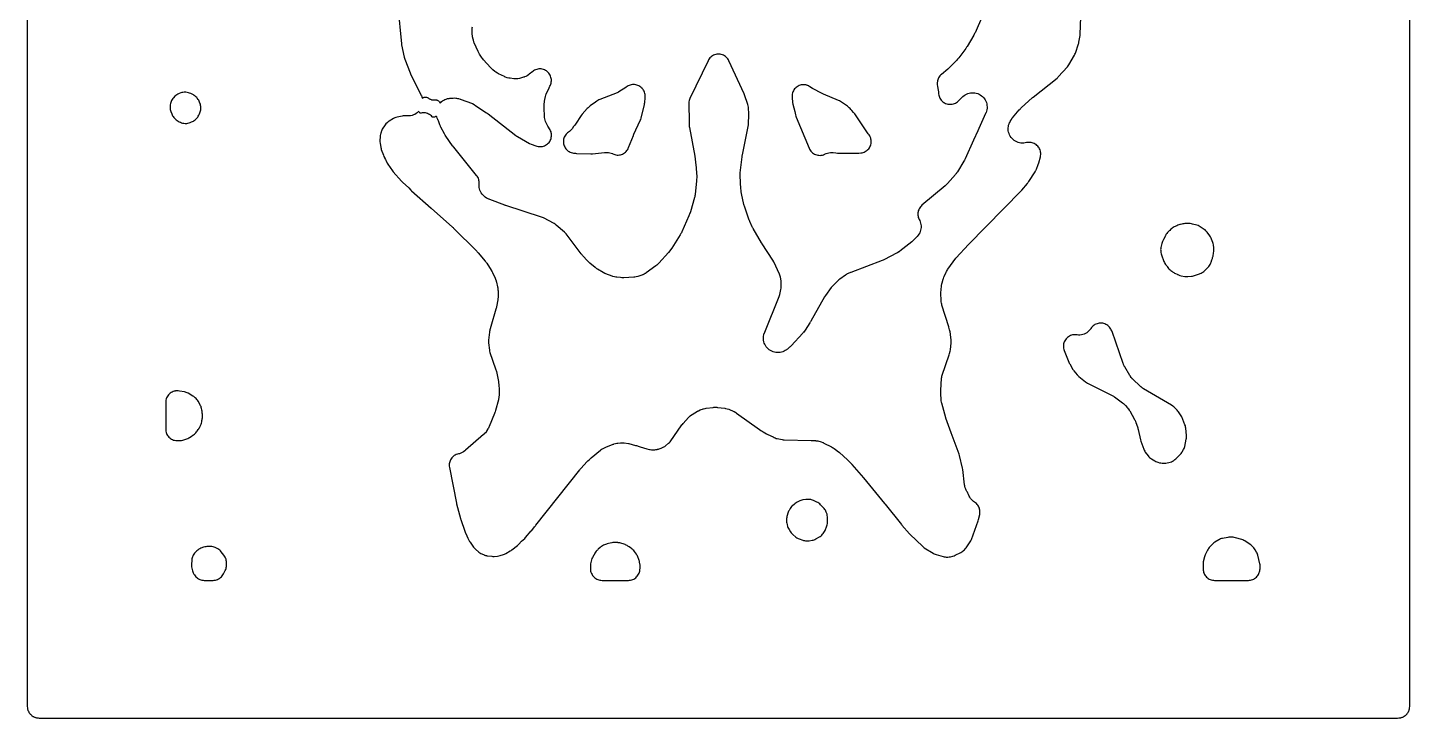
# Model space of a CAD drawing. Header units: millimetres. Extents: x 0 to 300, y 0 to 300.
# Drawn here: x -0.1 to 300.1, y -0.1 to 150 of the extents above; entities that cross this region are included whole.
import ezdxf

# ---------------------------------------------------------------- set-up
doc = ezdxf.new("R2010")
doc.units = ezdxf.units.MM
doc.layers.add('CUT', color=7, linetype='CONTINUOUS')

msp = doc.modelspace()

# ---------------------------------------------------------------- linework, layer by layer
at = {"layer": 'CUT'}
for points in [[(300.1485, 297.0125), (300.1485, 2.4114), (300.1339, 2.114), (300.1297, 2.0799), (300.102, 1.893), (300.1003, 1.8816), (300.099, 1.8729), (300.0988, 1.8714), (300.0921, 1.8413), (300.0901, 1.8332), (300.0401, 1.6336), (300.0327, 1.611), (300.0239, 1.5857), (299.9584, 1.4029), (299.9516, 1.3872), (299.9353, 1.3518), (299.8932, 1.2629), (299.8922, 1.2608), (299.8547, 1.1814), (299.8494, 1.172), (299.8251, 1.1303), (299.8173, 1.1173), (299.7299, 0.9714), (299.727, 0.9673), (299.6944, 0.9219), (299.6934, 0.9206), (299.6729, 0.8929), (299.5853, 0.7748), (299.5443, 0.728), (299.5181, 0.6991), (299.5162, 0.6969), (299.5148, 0.6954), (299.5145, 0.6951), (299.4969, 0.6757), (299.4228, 0.5939), (299.3763, 0.5501), (299.3171, 0.4964), (299.3158, 0.4953), (299.3012, 0.482), (299.2966, 0.4779), (299.2434, 0.4296), (299.1919, 0.3896), (299.1126, 0.3308), (299.0526, 0.2863), (299.0509, 0.2851), (299.0501, 0.2845), (299.049, 0.2836), (298.9929, 0.2481), (298.9887, 0.2456), (298.9813, 0.2412), (298.9747, 0.2372), (298.9376, 0.215), (298.8852, 0.1836), (298.8413, 0.1573), (298.7811, 0.1268), (298.6223, 0.0517), (298.5586, 0.0268), (298.5529, 0.0248), (298.5439, 0.0216), (298.5064, 0.0081), (298.3942, -0.032), (298.3274, -0.051), (298.3186, -0.0532), (298.2281, -0.0759), (298.2192, -0.0781), (298.2115, -0.08), (298.1591, -0.0931), (298.0897, -0.1058), (297.9198, -0.131), (297.8623, -0.136), (297.8479, -0.1372), (297.5872, -0.15), (2.9618, -0.15), (2.4114, -0.15), (2.2186, -0.1405), (2.1042, -0.1348), (2.0416, -0.1255), (2.04, -0.1253), (2.0246, -0.123), (1.9747, -0.1156), (1.8619, -0.0988), (1.7343, -0.0668), (1.6243, -0.0392), (1.4997, 0.0054), (1.3937, 0.0434), (1.2733, 0.1004), (1.1723, 0.1482), (1.0572, 0.2172), (0.9622, 0.2742), (0.9289, 0.2989), (0.9092, 0.3136), (0.8935, 0.3252), (0.8534, 0.3549), (0.7655, 0.4202), (0.664, 0.5122), (0.584, 0.5848), (0.5385, 0.635), (0.5334, 0.6406), (0.5141, 0.6619), (0.4907, 0.6877), (0.4195, 0.7663), (0.3353, 0.8799), (0.2736, 0.9631), (0.1992, 1.0873), (0.1477, 1.1732), (0.0837, 1.3086), (0.043, 1.3947), (-0.002, 1.5205), (-0.0057, 1.5309), (-0.009, 1.5399), (-0.0101, 1.543), (-0.0395, 1.6253), (-0.0812, 1.7918), (-0.099, 1.863), (-0.1021, 1.884), (-0.1064, 1.9128), (-0.11, 1.9369), (-0.129, 2.065), (-0.135, 2.1053), (-0.15, 2.4114), (-0.15, 297.5886)], [(80.3064, 154.5727), (81.0794, 146.5082), (81.1198, 146.2401), (81.6775, 143.5449), (81.731, 143.3336), (81.8026, 143.1278), (82.9897, 140.1423), (83.0735, 139.9546), (85.3225, 135.4236), (85.4018, 135.2532), (85.4152, 135.2224), (85.5477, 134.8708), (85.5484, 134.8687), (85.5495, 134.8691), (85.5973, 134.7195), (85.6254, 134.6543), (85.6302, 134.6582), (85.7308, 134.7232), (85.8373, 134.7778), (85.9488, 134.8216), (86.0641, 134.854), (86.182, 134.8748), (86.3014, 134.8838), (86.4211, 134.8807), (86.5399, 134.8658), (86.6567, 134.8391), (86.7702, 134.8009), (86.8793, 134.7516), (86.9829, 134.6916), (87.0801, 134.6216), (87.1787, 134.5429), (87.2853, 134.4736), (87.3982, 134.4151), (87.5162, 134.3679), (87.6383, 134.3325), (87.7632, 134.3092), (87.8898, 134.2982), (88.0169, 134.2996), (88.1572, 134.315), (88.2436, 134.3289), (88.3593, 134.3361), (88.4751, 134.3321), (88.59, 134.317), (88.7029, 134.2908), (88.8127, 134.2539), (88.9185, 134.2066), (89.0192, 134.1493), (89.114, 134.0825), (89.2018, 134.0069), (89.2819, 133.9232), (89.3536, 133.8321), (89.4162, 133.7346), (89.4691, 133.6315), (89.4723, 133.6233), (89.635, 133.7594), (89.7955, 133.9077), (90.03, 134.0867), (90.2802, 134.2429), (90.544, 134.375), (90.8189, 134.4818), (91.1027, 134.5624), (91.4207, 134.6212), (91.4518, 134.6254), (91.6266, 134.6452), (92.134, 134.6904), (92.2928, 134.7012), (92.3213, 134.7025), (92.6139, 134.7038), (92.9055, 134.6801), (92.9338, 134.6766), (93.0913, 134.6537), (93.303, 134.6183), (93.4861, 134.583), (93.5187, 134.5759), (93.8785, 134.4782), (93.9102, 134.4678), (94.0861, 134.4057), (96.2869, 133.5656), (96.4722, 133.4891), (96.5049, 133.4745), (96.8619, 133.2925), (96.8929, 133.2745), (97.0636, 133.1694), (99.607, 131.5083), (99.7411, 131.4165), (99.8309, 131.3522), (99.9609, 131.2546), (105.9887, 126.5253), (106.1497, 126.409), (106.3194, 126.3059), (108.959, 124.842), (109.2658, 124.6981), (110.3044, 124.2945), (110.5357, 124.2174), (110.7733, 124.1631), (111.0151, 124.1323), (111.2588, 124.1251), (111.502, 124.1418), (111.7424, 124.182), (111.9778, 124.2455), (112.2058, 124.3316), (112.4244, 124.4394), (112.6315, 124.5681), (112.825, 124.7163), (113.0032, 124.8827), (113.1643, 125.0656), (113.3069, 125.2633), (113.4295, 125.474), (113.531, 125.6956), (113.6105, 125.9261), (113.6671, 126.1632), (113.7004, 126.4047), (113.7099, 126.6483), (113.6958, 126.8916), (113.6579, 127.1324), (113.5969, 127.3684), (113.5131, 127.5974), (113.4074, 127.817), (113.2808, 128.0254), (113.0477, 128.3701), (113.0307, 128.3981), (112.9393, 128.5571), (112.6101, 129.1642), (112.5341, 129.3121), (112.5211, 129.3389), (112.3997, 129.6195), (112.3121, 129.8843), (112.2483, 130.1559), (112.205, 130.4585), (112.2021, 130.4881), (112.1896, 130.654), (112.0874, 132.5678), (112.0822, 132.738), (112.0819, 132.7685), (112.0947, 133.1088), (112.0972, 133.1392), (112.1152, 133.3086), (112.2679, 134.4916), (112.2949, 134.6675), (112.3004, 134.6988), (112.3728, 135.0176), (112.4751, 135.3282), (112.4865, 135.3579), (112.554, 135.5224), (113.1701, 136.9282), (113.2596, 137.1179), (113.2765, 137.1512), (113.3464, 137.272), (113.4598, 137.4922), (113.5508, 137.7225), (113.6185, 137.9607), (113.6624, 138.2044), (113.682, 138.4513), (113.677, 138.6988), (113.6475, 138.9447), (113.5939, 139.1865), (113.5166, 139.4217), (113.4164, 139.6482), (113.2943, 139.8637), (113.1515, 140.066), (112.9894, 140.2532), (112.8096, 140.4234), (112.6138, 140.575), (112.4039, 140.7065), (112.1821, 140.8166), (111.9505, 140.9042), (111.7113, 140.9684), (111.467, 141.0087), (111.2199, 141.0246), (110.9724, 141.016), (110.7269, 140.9829), (110.486, 140.9257), (110.2519, 140.845), (110.0269, 140.7415), (109.8133, 140.6162), (109.6131, 140.4705), (108.8573, 139.8606), (108.7105, 139.748), (108.6838, 139.7285), (108.3994, 139.5421), (108.1245, 139.3985), (107.8091, 139.2714), (107.7779, 139.2606), (107.6017, 139.2044), (106.9492, 139.0138), (106.7697, 138.9661), (106.7375, 138.9584), (106.4021, 138.8956), (106.0919, 138.8688), (105.7507, 138.8732), (105.7175, 138.8752), (105.5326, 138.8914), (104.6925, 138.9859), (104.4807, 139.0158), (104.4431, 139.0222), (104.0601, 139.1103), (103.6897, 139.2414), (103.6545, 139.2561), (103.4597, 139.3445), (102.179, 139.9699), (101.9913, 140.0682), (101.9583, 140.0867), (101.6012, 140.3142), (101.5705, 140.3363), (101.4021, 140.4648), (100.9256, 140.8504), (100.8084, 140.9493), (100.7878, 140.9674), (100.566, 141.1791), (100.5469, 141.1988), (100.4427, 141.3113), (98.9409, 142.9997), (98.7663, 143.2111), (98.6532, 143.3587), (98.4946, 143.5823), (98.0676, 144.233), (97.9856, 144.3637), (97.9714, 144.3874), (97.824, 144.6583), (97.8118, 144.6831), (97.7465, 144.8229), (96.925, 146.6818), (96.8536, 146.855), (96.8416, 146.8863), (96.7251, 147.2422), (96.7163, 147.2745), (96.6716, 147.4564), (96.5573, 147.9767), (96.5224, 148.1564), (96.5169, 148.1887), (96.4736, 148.5523), (96.4713, 148.5849), (96.463, 148.7679), (96.4502, 149.3842), (96.4508, 149.5655), (96.4517, 149.5979), (96.4791, 149.9593), (96.4832, 149.9915), (96.51, 150.1708)], [(207.373, 152.5705), (205.7457, 148.9044), (205.6526, 148.7099), (205.5856, 148.5797), (205.4815, 148.3909), (204.0253, 145.9214), (203.9154, 145.7462), (203.8376, 145.6294), (203.7182, 145.4606), (202.2206, 143.4619), (202.0629, 143.2657), (201.9516, 143.1361), (201.7811, 142.9509), (200.1705, 141.3141), (200.0409, 141.1886), (199.9508, 141.1055), (199.8153, 140.9863), (198.4412, 139.8355), (198.266, 139.674), (198.107, 139.4965), (197.9656, 139.3047), (197.8432, 139.1003), (197.7407, 138.8852), (197.6592, 138.6613), (197.5993, 138.4306), (197.5617, 138.1953), (197.5467, 138.0599), (197.5314, 137.8059), (197.5421, 137.5516), (197.5786, 137.2998), (197.7645, 136.3569), (197.7957, 136.1757), (197.8004, 136.1432), (197.8353, 135.7832), (197.8447, 135.586), (197.8803, 135.3437), (197.9393, 135.1061), (198.0213, 134.8754), (198.1255, 134.6538), (198.2509, 134.4434), (198.3963, 134.2463), (198.5602, 134.0644), (198.7412, 133.8994), (198.9374, 133.7529), (199.147, 133.6264), (199.368, 133.5209), (199.5983, 133.4375), (199.8356, 133.3771), (200.0777, 133.3402), (200.3222, 133.3271), (200.5668, 133.3381), (200.8092, 133.3729), (201.0471, 133.4312), (201.278, 133.5126), (201.4999, 133.6161), (201.7107, 133.7409), (201.9082, 133.8857), (202.0905, 134.0491), (202.9434, 134.8921), (203.0786, 135.0192), (203.1033, 135.0414), (203.3686, 135.2562), (203.6289, 135.4272), (203.9048, 135.5717), (204.1937, 135.6882), (204.4926, 135.7755), (204.7988, 135.8329), (205.1091, 135.8596), (205.4205, 135.8556), (205.73, 135.8207), (206.0345, 135.7554), (206.3311, 135.6603), (206.6168, 135.5364), (206.8889, 135.3847), (207.1446, 135.207), (207.3815, 135.0047), (207.5972, 134.7801), (207.7896, 134.5352), (207.9569, 134.2725), (208.0974, 133.9945), (208.2096, 133.704), (208.2926, 133.4038), (208.3455, 133.0968), (208.3677, 132.7862), (208.3592, 132.4748), (208.3198, 132.1659), (208.2501, 131.8623), (208.1412, 131.5388), (208.129, 131.5079), (208.0568, 131.3367), (206.5693, 128.0404), (206.4036, 127.7164), (206.391, 127.6915), (206.3887, 127.6869), (206.3387, 127.5802), (205.4354, 125.5275), (203.6216, 121.5081), (203.5213, 121.3029), (203.4491, 121.1657), (203.3365, 120.9669), (201.939, 118.6656), (201.8472, 118.5219), (201.8302, 118.4966), (201.6276, 118.2225), (201.6084, 118.1989), (201.4979, 118.069), (199.7577, 116.1151), (199.5698, 115.919), (199.4377, 115.7907), (199.2361, 115.6087), (194.2112, 111.3908), (194.033, 111.2258), (193.8717, 111.0443), (193.7287, 110.8481), (193.6054, 110.6388), (193.5031, 110.4186), (193.4225, 110.1895), (193.3646, 109.9537), (193.3298, 109.7133), (193.3185, 109.4707), (193.3308, 109.2282), (193.3666, 108.988), (193.4255, 108.7524), (193.507, 108.5236), (193.6103, 108.3039), (193.7301, 108.0783), (193.8475, 107.7923), (193.9363, 107.4962), (193.9956, 107.1928), (194.0248, 106.8851), (194.0236, 106.5759), (193.9921, 106.2684), (193.9306, 105.9655), (193.8396, 105.67), (193.7201, 105.385), (193.5731, 105.113), (193.4002, 104.8568), (193.184, 104.5959), (193.1617, 104.5716), (193.0339, 104.4387), (193.021, 104.4259), (191.9912, 103.4689), (189.3884, 101.3947), (189.2401, 101.2824), (189.2131, 101.263), (188.9009, 101.0613), (188.8721, 101.0446), (188.7088, 100.9556), (186.0973, 99.6144), (185.9063, 99.523), (185.7749, 99.4646), (185.579, 99.3842), (178.7435, 96.7996), (178.7081, 96.7859), (178.7011, 96.7831), (178.5553, 96.72), (177.9881, 96.4528), (177.7837, 96.3447), (177.5901, 96.2181), (176.3414, 95.3165), (176.183, 95.1922), (176.0351, 95.0554), (174.7381, 93.7555), (174.5009, 93.4804), (173.2306, 91.7702), (173.0561, 91.5007), (170.0721, 86.1702), (169.9983, 86.0442), (169.9465, 85.9596), (169.8678, 85.8365), (168.8015, 84.2379), (168.4495, 83.7545), (168.4359, 83.7373), (168.419, 83.7174), (168.3227, 83.6085), (165.7683, 80.8298), (165.5741, 80.6336), (165.4376, 80.5054), (165.2296, 80.3241), (164.9706, 80.1146), (164.8255, 80.0029), (164.799, 79.9836), (164.5179, 79.7984), (164.2461, 79.6553), (163.9617, 79.5393), (163.6673, 79.4517), (163.3658, 79.3932), (163.06, 79.3644), (162.7529, 79.3656), (162.4473, 79.3967), (162.1463, 79.4574), (161.8526, 79.5473), (161.569, 79.6654), (161.2984, 79.8105), (161.0431, 79.9814), (160.8058, 80.1764), (160.5886, 80.3936), (160.3937, 80.6309), (160.2228, 80.8861), (160.0776, 81.1568), (159.9596, 81.4403), (159.8697, 81.734), (159.809, 82.0351), (159.7778, 82.3407), (159.7767, 82.6478), (159.8055, 82.9536), (159.864, 83.2551), (159.9601, 83.5778), (159.9709, 83.6086), (160.0359, 83.7799), (163.2118, 91.5709), (163.2861, 91.779), (163.3417, 91.9928), (163.5787, 93.1036), (163.6175, 93.3408), (163.6334, 93.5806), (163.65, 94.5082), (163.6425, 94.7513), (163.6114, 94.9926), (163.4715, 95.7762), (163.4238, 95.9891), (163.3577, 96.197), (163.2738, 96.3984), (162.0031, 99.1071), (161.8302, 99.4164), (159.4835, 102.9941), (159.4264, 103.0839), (159.3885, 103.1455), (159.334, 103.2368), (157.5458, 106.3327), (157.4705, 106.4695), (157.4213, 106.5635), (157.3518, 106.7033), (156.7978, 107.8787), (156.7184, 108.0593), (156.6677, 108.1833), (156.5979, 108.3679), (155.6987, 110.9488), (155.6252, 111.1842), (155.5807, 111.3456), (155.5229, 111.5853), (155.0296, 113.9729), (154.9594, 114.3389), (154.9376, 114.4682), (154.9133, 114.6525), (154.8876, 114.9254), (154.7229, 117.7866), (154.7172, 117.9434), (154.7168, 117.9715), (154.725, 118.285), (154.7269, 118.313), (154.7408, 118.4692), (155.12, 121.9066), (155.142, 122.0724), (155.1595, 122.1848), (155.1889, 122.3495), (156.5087, 128.89), (156.5394, 129.0794), (156.5555, 129.2706), (156.626, 130.8166), (156.6198, 131.1404), (156.4896, 132.6855), (156.4479, 132.9754), (156.3727, 133.2583), (155.6798, 135.3602), (155.5735, 135.6292), (152.2571, 142.7803), (152.143, 142.9977), (152.0081, 143.2029), (151.8538, 143.3938), (151.6814, 143.5687), (151.4928, 143.7258), (151.2896, 143.8636), (151.0739, 143.9809), (150.8478, 144.0765), (150.6133, 144.1494), (150.3729, 144.1989), (150.1287, 144.2246), (149.8832, 144.2263), (149.6387, 144.2039), (149.3976, 144.1575), (149.1622, 144.0878), (148.9348, 143.9953), (148.7175, 143.881), (148.5125, 143.7459), (148.3218, 143.5913), (148.1471, 143.4188), (147.9902, 143.2299), (147.8525, 143.0266), (147.7355, 142.8108), (143.7789, 134.5717), (143.6877, 134.3565), (143.6169, 134.1337), (143.5673, 133.9054), (143.5393, 133.6733), (143.533, 133.4397), (143.5338, 133.3974), (143.5332, 133.3754), (143.6074, 129.6965), (143.6268, 128.7243), (143.6404, 128.5083), (143.6727, 128.2943), (144.8871, 122.0837), (145.0917, 120.0941), (145.1072, 119.9435), (145.1176, 119.8428), (145.1753, 119.2813), (145.2765, 117.6157), (145.2394, 116.7587), (145.2377, 116.7202), (145.2376, 116.7184), (145.2376, 116.7182), (144.9144, 113.7618), (144.8939, 113.6053), (144.8897, 113.5773), (144.8291, 113.2676), (144.8225, 113.2401), (144.7825, 113.0874), (143.8837, 109.9298), (143.8296, 109.7621), (143.825, 109.7503), (143.806, 109.7019), (143.7857, 109.6502), (143.5693, 109.0985), (142.045, 105.6411), (141.9252, 105.3942), (141.8378, 105.2297), (141.7002, 104.9922), (139.8674, 102.0798), (139.1207, 101.0899), (137.059, 98.8053), (136.9204, 98.6597), (136.8949, 98.6344), (136.5953, 98.3666), (136.5673, 98.3442), (136.4071, 98.2226), (134.2596, 96.6826), (134.1162, 96.5848), (134.0902, 96.5679), (133.8148, 96.4067), (133.5257, 96.2717), (133.497, 96.2598), (133.335, 96.1975), (132.6711, 95.9594), (132.4954, 95.9012), (132.4637, 95.8916), (132.1337, 95.8089), (131.7971, 95.7591), (131.7642, 95.7559), (131.5796, 95.7424), (129.4083, 95.6379), (129.149, 95.6344), (128.9731, 95.6381), (128.7142, 95.6525), (127.8989, 95.7263), (127.7219, 95.7466), (127.6903, 95.751), (127.3684, 95.8113), (127.0537, 95.9019), (127.0236, 95.9121), (126.8563, 95.9735), (125.4872, 96.513), (125.3518, 96.5694), (125.3278, 96.58), (125.0642, 96.7085), (125.041, 96.7209), (124.9132, 96.7928), (123.7113, 97.5), (123.5891, 97.575), (123.5675, 97.5889), (123.3324, 97.7526), (123.3119, 97.7681), (123.1991, 97.8566), (122.0613, 98.7856), (121.9556, 98.8752), (121.937, 98.8916), (121.7359, 99.0822), (121.7185, 99.0999), (121.6234, 99.2007), (120.4602, 100.479), (120.3504, 100.6052), (120.2778, 100.6926), (120.1737, 100.8235), (116.8978, 105.141), (116.7343, 105.3351), (116.552, 105.5117), (114.7419, 107.0949), (114.5156, 107.2709), (114.2706, 107.4199), (111.9432, 108.6586), (111.742, 108.7544), (111.533, 108.832), (103.8116, 111.3115), (103.7185, 111.3428), (103.6554, 111.3648), (103.5631, 111.3985), (100.3376, 112.6242), (100.1798, 112.6883), (100.0736, 112.7343), (99.9189, 112.8054), (99.807, 112.86), (99.6375, 112.9482), (99.6077, 112.9647), (99.3095, 113.1499), (99.056, 113.3457), (98.8238, 113.5663), (98.6152, 113.8094), (98.4324, 114.0724), (98.2774, 114.3526), (98.1516, 114.6472), (98.0565, 114.953), (97.9929, 115.2669), (97.9617, 115.5856), (97.963, 115.9059), (97.9776, 116.0431), (97.9915, 116.2893), (97.9812, 116.5357), (97.9466, 116.7798), (97.8881, 117.0194), (97.8064, 117.252), (97.7021, 117.4755), (97.5763, 117.6875), (97.4302, 117.8862), (92.4419, 124.0119), (92.3561, 124.1215), (92.2991, 124.197), (92.2174, 124.3096), (90.7316, 126.4391), (90.6119, 126.6218), (90.5342, 126.7482), (90.4254, 126.9376), (89.6432, 128.3947), (89.5676, 128.5433), (89.5547, 128.5702), (89.4238, 128.8768), (89.4133, 128.9047), (89.3581, 129.0621), (89.2001, 129.5476), (89.1354, 129.7235), (89.0578, 129.894), (89.046, 129.9174), (89.0163, 129.9749), (89.0129, 129.9811), (88.9984, 130.01), (88.8634, 130.3137), (88.7658, 130.6065), (88.7064, 130.7589), (88.6274, 130.7051), (88.5259, 130.6493), (88.4194, 130.6036), (88.309, 130.5684), (88.1958, 130.544), (88.0807, 130.5306), (87.9649, 130.5284), (87.8494, 130.5374), (87.8142, 130.5436), (87.7556, 130.6188), (87.589, 130.7945), (87.4062, 130.9532), (87.209, 131.0935), (86.9991, 131.2141), (86.7785, 131.3138), (86.5493, 131.3917), (86.3137, 131.447), (86.0738, 131.4794), (85.8319, 131.4883), (85.5902, 131.4739), (85.3511, 131.4361), (85.1509, 131.3842), (85.0827, 131.4496), (85.0049, 131.5406), (84.9366, 131.6388), (84.8784, 131.7435), (84.8599, 131.7862), (84.7306, 131.6819), (84.5149, 131.4897), (84.2599, 131.3046), (83.9876, 131.1459), (83.7007, 131.0153), (83.4023, 130.9141), (83.0952, 130.8433), (82.7826, 130.8035), (82.4372, 130.7944), (82.4036, 130.7953), (82.2159, 130.8045), (81.9596, 130.8235), (81.7263, 130.8299), (81.4934, 130.8145), (81.263, 130.7774), (80.1783, 130.5506), (79.9054, 130.4772), (79.6425, 130.3735), (79.3931, 130.2408), (78.4499, 129.6686), (78.2223, 129.5127), (78.0133, 129.3326), (77.7299, 129.0599), (77.5456, 128.8622), (77.3836, 128.6458), (77.0487, 128.1436), (76.9196, 127.9271), (76.8129, 127.6987), (76.7298, 127.4607), (76.7014, 127.3641), (76.6601, 127.2418), (76.5971, 127.0232), (76.589, 126.9811), (76.5541, 126.8621), (76.4892, 126.5825), (76.4567, 126.2974), (76.4103, 125.4674), (76.4102, 125.19), (76.4408, 124.9143), (76.6035, 123.9444), (76.6499, 123.7272), (76.7155, 123.5149), (77.1627, 122.2663), (77.2898, 121.9725), (77.4572, 121.6445), (77.5092, 121.5268), (77.6066, 121.3303), (77.6745, 121.2189), (78.0042, 120.5733), (78.1666, 120.2997), (79.1439, 118.8695), (79.322, 118.6391), (81.087, 116.6103), (81.3085, 116.386), (82.6694, 115.1714), (83.1569, 114.6718), (83.1834, 114.6451), (83.1882, 114.6403), (83.3042, 114.5321), (87.5871, 110.7825), (92.2236, 106.6446), (92.3057, 106.5691), (92.3608, 106.517), (92.4406, 106.4391), (97.4641, 101.3881), (97.5752, 101.2715), (97.649, 101.1906), (97.7551, 101.0693), (99.2871, 99.2382), (99.4218, 99.0674), (99.5098, 98.9489), (99.6344, 98.7706), (100.6063, 97.2894), (100.6811, 97.1706), (100.6941, 97.1491), (100.8301, 96.9036), (100.8415, 96.8811), (100.9025, 96.7547), (101.4677, 95.5254), (101.546, 95.3425), (101.5591, 95.3095), (101.686, 94.9327), (101.6956, 94.8985), (101.7439, 94.7055), (101.9851, 93.6204), (102.0217, 93.4334), (102.0274, 93.3999), (102.0719, 93.0215), (102.0742, 92.9876), (102.0819, 92.7972), (102.0999, 91.6385), (102.0982, 91.4563), (102.0972, 91.4237), (102.0674, 91.0607), (102.0632, 91.0284), (102.0351, 90.8484), (101.7588, 89.3203), (101.7187, 89.1279), (101.6881, 88.9979), (101.6381, 88.8079), (100.5312, 85.0125), (100.386, 84.5443), (100.3293, 84.3275), (100.3264, 84.3103), (100.2894, 84.1833), (100.2393, 83.9803), (100.2063, 83.7738), (100.0079, 82.0775), (99.991, 81.7813), (100.0093, 81.4852), (100.1994, 79.9232), (100.2457, 79.6603), (100.3198, 79.404), (101.5617, 75.8325), (101.6264, 75.6275), (101.6664, 75.4871), (101.7193, 75.2788), (102.2141, 73.0662), (102.2873, 72.114), (102.3228, 71.567), (102.2948, 70.1953), (102.1737, 69.1834), (102.1596, 69.1221), (101.534, 66.7372), (101.4621, 66.4964), (101.4079, 66.3347), (101.32, 66.0992), (100.1741, 63.3162), (100.1172, 63.1852), (100.1066, 63.162), (99.9781, 62.9071), (99.9657, 62.8847), (99.8943, 62.7611), (99.6855, 62.415), (99.5812, 62.2519), (99.5619, 62.2232), (99.3476, 61.9392), (99.1052, 61.6787), (99.0804, 61.6546), (98.9379, 61.5235), (95.0442, 58.1219), (94.8948, 57.9981), (94.8675, 57.9767), (94.5762, 57.7711), (94.2924, 57.612), (93.9938, 57.4831), (93.6834, 57.3857), (93.4813, 57.3446), (93.2447, 57.2844), (93.0151, 57.2013), (92.7947, 57.0963), (92.5856, 56.9702), (92.3897, 56.8244), (92.2091, 56.6601), (92.0453, 56.479), (91.9, 56.2828), (91.7745, 56.0734), (91.67, 55.8527), (91.5876, 55.6229), (91.528, 55.3861), (91.4917, 55.1447), (91.4792, 54.9008), (91.4905, 54.6569), (91.5256, 54.4153), (93.0411, 46.6589), (93.0472, 46.6288), (93.0483, 46.6234), (93.0778, 46.4978), (93.9256, 43.2696), (93.9353, 43.2337), (93.9371, 43.2274), (93.9833, 43.0793), (94.8635, 40.5407), (94.9591, 40.3046), (95.3242, 39.5203), (95.5431, 38.9878), (95.6525, 38.7562), (95.7717, 38.559), (95.793, 38.5132), (95.8954, 38.3166), (96.0148, 38.1297), (96.7599, 37.0707), (96.8897, 36.9019), (97.0334, 36.7449), (97.1899, 36.6006), (97.8908, 36.0076), (98.0975, 35.8504), (98.3194, 35.7155), (98.5541, 35.6043), (99.0842, 35.3861), (99.1049, 35.3759), (99.1454, 35.361), (99.1516, 35.3584), (99.182, 35.3474), (99.3503, 35.2853), (99.4164, 35.2684), (99.5714, 35.2275), (99.5895, 35.2244), (99.6038, 35.2207), (99.6487, 35.2142), (99.7883, 35.1902), (100.7017, 35.0743), (100.965, 35.055), (101.2288, 35.0635), (101.9836, 35.1279), (102.2582, 35.1667), (102.5269, 35.2358), (103.2826, 35.4755), (103.5206, 35.5645), (103.7484, 35.6773), (104.7564, 36.2419), (104.9306, 36.349), (105.0954, 36.4699), (106.3085, 37.4392), (106.458, 37.5687), (106.5968, 37.7095), (107.1654, 38.3342), (107.8786, 38.9853), (108.0613, 39.1703), (109.3209, 40.5868), (109.3406, 40.6092), (109.3441, 40.6132), (109.424, 40.7101), (110.0188, 41.4691), (110.2067, 41.6755), (110.2296, 41.701), (110.2335, 41.7054), (110.3256, 41.8157), (119.8349, 53.8871), (119.9186, 53.9895), (119.9767, 54.0582), (120.0639, 54.1576), (121.4586, 55.6919), (121.5896, 55.8261), (121.9485, 56.1418), (122.1715, 56.3381), (122.2141, 56.3755), (122.3333, 56.4804), (124.3402, 58.1376), (124.4929, 58.2572), (124.5207, 58.2778), (124.6037, 58.333), (124.6331, 58.3488), (125.5257, 58.8049), (127.0805, 59.4255), (127.2519, 59.4892), (127.2828, 59.4998), (127.6056, 59.5934), (127.9359, 59.6551), (127.9683, 59.6596), (128.15, 59.6799), (128.718, 59.7296), (128.8961, 59.7409), (128.928, 59.7422), (129.2848, 59.7393), (129.3166, 59.7375), (129.4945, 59.7234), (130.4482, 59.6246), (130.5092, 59.6167), (131.9848, 59.1853), (132.1517, 59.1365), (132.7425, 58.9638), (132.9821, 58.8937), (134.4385, 58.4181), (134.719, 58.3442), (135.0062, 58.3033), (135.0704, 58.2979), (135.1346, 58.2832), (135.4333, 58.252), (135.8568, 58.2333), (136.1271, 58.236), (136.3954, 58.2679), (136.6587, 58.3285), (136.6717, 58.3323), (136.9376, 58.3826), (137.1386, 58.4292), (137.335, 58.4923), (137.5256, 58.5714), (137.9516, 58.7692), (138.1394, 58.8662), (138.3183, 58.9787), (138.487, 59.1059), (139.1565, 59.6566), (139.3263, 59.8097), (139.4813, 59.9777), (139.6203, 60.1591), (141.898, 63.4312), (142.0444, 63.6276), (142.1481, 63.7575), (142.3071, 63.9439), (143.4939, 65.2469), (143.6136, 65.3723), (143.6355, 65.3943), (143.8709, 65.609), (144.1251, 65.8011), (144.1506, 65.8186), (144.2958, 65.9133), (145.4173, 66.608), (145.6016, 66.7151), (145.635, 66.7332), (146.0202, 66.915), (146.0554, 66.9293), (146.2552, 67.0035), (146.4952, 67.085), (146.6784, 67.142), (146.7113, 67.1513), (147.0852, 67.2368), (147.1189, 67.2428), (147.3086, 67.2711), (148.8474, 67.4607), (149.0019, 67.4765), (149.0296, 67.4787), (149.3149, 67.4901), (149.6001, 67.4778), (149.6278, 67.4755), (149.7823, 67.4592), (151.3782, 67.2572), (151.5568, 67.2302), (151.5886, 67.2247), (151.9124, 67.1515), (152.2276, 67.0475), (152.2578, 67.036), (152.4247, 66.9672), (153.1899, 66.6301), (153.3669, 66.5466), (153.3981, 66.5309), (153.7378, 66.3367), (153.7672, 66.3178), (153.929, 66.2077), (158.918, 62.6181), (159.2016, 62.4415), (159.3799, 62.3464), (159.4905, 62.2555), (159.6881, 62.1225), (160.4283, 61.6737), (160.7224, 61.5211), (161.8612, 61.023), (162.0764, 60.9082), (162.2991, 60.8032), (162.531, 60.7205), (162.77, 60.6611), (163.8604, 60.4464), (164.0697, 60.4144), (164.281, 60.4001), (170.155, 60.2537), (171.0604, 60.2199), (171.1632, 60.2137), (171.571, 60.1534), (171.6108, 60.145), (171.833, 60.091), (172.097, 60.0182), (172.2853, 59.961), (172.3186, 59.9499), (172.6847, 59.8063), (172.7166, 59.7918), (172.8936, 59.7058), (174.5317, 58.8556), (174.7581, 58.7279), (174.9086, 58.636), (175.1256, 58.493), (175.7015, 58.0841), (175.704, 58.0821), (175.7211, 58.0684), (175.7954, 58.0089), (176.2822, 57.6193), (178.0386, 56.0245), (178.9661, 55.0769), (178.9991, 55.0432), (179.0049, 55.0373), (179.0061, 55.0361), (181.5377, 52.1079), (186.0452, 46.5921), (186.2099, 46.4097), (186.2446, 46.378), (189.7386, 41.9832), (189.7543, 41.9636), (189.7572, 41.9601), (189.8256, 41.8794), (191.4897, 39.9975), (191.6316, 39.8496), (194.337, 37.2539), (194.5222, 37.0929), (194.7222, 36.9508), (196.6216, 35.7378), (196.8372, 35.6147), (197.0639, 35.5137), (197.2996, 35.4356), (198.8288, 35.0118), (199.0467, 34.9618), (199.2682, 34.9315), (199.4915, 34.921), (199.8758, 34.9203), (200.1667, 34.9367), (200.4537, 34.9868), (200.9051, 35.0931), (201.1869, 35.1772), (201.4568, 35.2939), (202.6951, 35.9176), (202.8999, 36.0332), (203.0929, 36.1674), (203.2724, 36.3192), (203.4367, 36.4719), (203.6382, 36.6823), (203.8138, 36.9148), (204.6822, 38.2153), (204.8317, 38.4706), (204.95, 38.7418), (206.4262, 42.7621), (206.5147, 43.0585), (206.7676, 44.1482), (206.8102, 44.3814), (206.8306, 44.6176), (206.8284, 44.8546), (206.8038, 45.0904), (206.757, 45.3228), (206.6884, 45.5497), (206.5986, 45.7691), (206.4884, 45.979), (206.3589, 46.1776), (206.2111, 46.3629), (206.0464, 46.5334), (205.8663, 46.6876), (205.6725, 46.824), (205.6704, 46.8253), (205.4055, 47.0129), (205.1788, 47.2082), (204.9717, 47.4242), (204.786, 47.6589), (204.6235, 47.9102), (204.4857, 48.1758), (204.3406, 48.5352), (204.3394, 48.5347), (204.2957, 48.6442), (204.1994, 48.8363), (204.0869, 49.0194), (203.9676, 49.1959), (203.8319, 49.4362), (203.7254, 49.6691), (203.6221, 49.9646), (203.5291, 50.3602), (203.5229, 50.3955), (203.4923, 50.6038), (203.0938, 53.962), (203.0392, 54.2632), (202.3652, 57.0099), (202.2814, 57.2828), (200.5739, 61.8899), (199.3951, 65.1146), (199.3706, 65.1981), (198.5244, 68.3461), (198.4816, 68.5219), (198.4747, 68.5536), (198.4149, 68.9104), (198.4111, 68.9425), (198.3942, 69.1227), (198.2985, 70.4973), (198.2895, 70.7649), (198.2898, 70.9465), (198.2999, 71.214), (198.4849, 73.734), (198.5, 73.8933), (198.5034, 73.9217), (198.5539, 74.2375), (198.5596, 74.2655), (198.5949, 74.4215), (198.6058, 74.4653), (200.1457, 78.9068), (200.2155, 79.1463), (200.2612, 79.3916), (200.2725, 79.4758), (200.3379, 79.6916), (200.389, 79.9737), (200.5722, 81.4678), (200.5892, 81.6817), (200.5877, 81.8963), (200.5679, 82.11), (200.4154, 83.2271), (200.4085, 83.2924), (200.3943, 83.3822), (200.3255, 83.8862), (200.2888, 84.0908), (200.2353, 84.2917), (200.0585, 84.8595), (200.0489, 84.8932), (200.0368, 84.9292), (198.5688, 89.6419), (198.505, 89.9206), (198.4728, 90.0764), (198.4677, 90.1044), (198.4233, 90.4192), (198.4205, 90.4475), (198.4083, 90.6061), (198.3117, 92.3525), (198.4492, 93.7771), (198.4695, 93.9465), (198.4738, 93.9768), (198.5373, 94.3119), (198.5443, 94.3416), (198.5874, 94.5067), (198.8235, 95.333), (198.866, 95.4718), (198.8741, 95.4965), (198.9752, 95.7686), (198.9852, 95.7926), (199.0436, 95.9255), (199.456, 96.8175), (199.5362, 96.9805), (199.5512, 97.0092), (199.7347, 97.3224), (199.7525, 97.3496), (199.8554, 97.4992), (201.6, 99.908), (201.6005, 99.9086), (201.6512, 99.9635), (204.3228, 102.8576), (215.7782, 114.5096), (215.9249, 114.6725), (217.1305, 116.1356), (217.3099, 116.3827), (217.3122, 116.3864), (217.4127, 116.5216), (218.7923, 118.674), (218.9142, 118.8864), (218.9521, 118.9706), (219.0076, 119.0668), (219.0998, 119.2647), (219.5035, 120.2405), (219.6161, 120.579), (219.9519, 121.8974), (220.0017, 122.1442), (220.0265, 122.3948), (220.0259, 122.6466), (220.0231, 122.6978), (219.9986, 122.9388), (219.9509, 123.1763), (219.8805, 123.4081), (219.7879, 123.6319), (219.6741, 123.8458), (219.5402, 124.0476), (219.3873, 124.2355), (219.217, 124.4077), (219.0308, 124.5627), (218.8305, 124.6989), (218.6179, 124.8151), (218.3951, 124.9101), (218.1642, 124.9832), (217.9272, 125.0335), (217.6865, 125.0607), (217.4443, 125.0645), (217.2029, 125.0448), (216.9645, 125.0018), (216.6509, 124.9294), (216.3386, 124.8897), (216.0238, 124.8813), (215.7098, 124.9045), (215.3997, 124.959), (215.0965, 125.0442), (214.8035, 125.1594), (214.5234, 125.3032), (214.2591, 125.4743), (214.0132, 125.671), (213.7882, 125.8914), (213.5864, 126.1331), (213.4098, 126.3937), (213.2602, 126.6708), (213.1389, 126.9614), (213.0474, 127.2626), (212.9865, 127.5716), (212.9567, 127.885), (212.9585, 128.1999), (212.9917, 128.513), (213.0561, 128.8212), (213.1504, 129.1196), (213.2667, 129.3783), (213.2816, 129.4073), (213.3685, 129.568), (213.5783, 129.9343), (213.6491, 130.0519), (213.748, 130.1952), (213.768, 130.2213), (213.8835, 130.3646), (215.3708, 132.1204), (215.5395, 132.3065), (215.6582, 132.429), (215.8389, 132.6034), (218.1877, 134.7223), (218.2705, 134.7948), (218.3275, 134.8433), (218.4124, 134.9133), (223.5711, 139.0448), (223.7154, 139.1698), (223.8497, 139.3053), (225.8471, 141.4807), (226.0234, 141.6955), (226.1748, 141.9286), (227.3527, 143.9844), (227.4631, 144.2006), (227.5519, 144.4266), (228.2367, 146.4522), (228.2942, 146.6482), (228.3354, 146.8483), (228.5681, 148.2672), (228.5982, 148.5515), (228.7794, 152.3105)]]:
    msp.add_lwpolyline(points, dxfattribs=at)
for points in [[(30.9749, 131.7513), (31.1574, 131.2733), (31.253, 131.0547), (31.3691, 130.8461), (31.5045, 130.6496), (31.658, 130.4669), (31.9854, 130.1131), (32.1583, 129.9434), (32.3469, 129.7913), (32.5494, 129.6582), (32.7637, 129.5452), (33.0409, 129.416), (33.285, 129.3174), (33.5381, 129.2451), (33.7974, 129.1998), (34.06, 129.182), (34.1881, 129.1801), (34.44, 129.189), (34.6898, 129.2232), (34.9348, 129.2825), (35.1726, 129.3661), (35.4677, 129.4869), (35.6733, 129.5821), (35.8695, 129.6956), (36.0546, 129.8264), (36.227, 129.9735), (36.5145, 130.2419), (36.6698, 130.4004), (36.8104, 130.572), (36.9352, 130.7554), (37.0433, 130.9491), (37.2062, 131.2744), (37.298, 131.4802), (37.3708, 131.6933), (37.4242, 131.9122), (37.4576, 132.1349), (37.4802, 132.3514), (37.4937, 132.5989), (37.4825, 132.8465), (37.447, 133.0917), (37.3873, 133.3323), (37.3027, 133.613), (37.2314, 133.8171), (37.1428, 134.0143), (37.0374, 134.203), (36.9162, 134.382), (36.731, 134.6313), (36.5878, 134.8069), (36.4293, 134.9688), (36.2568, 135.1157), (36.0717, 135.2464), (35.8755, 135.3598), (35.2886, 135.6644), (35.0406, 135.7764), (34.7818, 135.8608), (34.5154, 135.9166), (34.2445, 135.9431), (34.0989, 135.9494), (33.8487, 135.9476), (33.6, 135.9209), (33.3551, 135.8694), (33.1167, 135.7937), (32.7624, 135.6614), (32.5129, 135.5524), (32.2768, 135.4169), (32.0568, 135.2565), (31.8555, 135.0732), (31.5607, 134.7738), (31.396, 134.5889), (31.2503, 134.3887), (31.1252, 134.175), (31.0218, 133.95), (30.9411, 133.7159), (30.8841, 133.4749), (30.8511, 133.2295), (30.8194, 132.8523), (30.8106, 132.6283), (30.822, 132.4044), (30.8534, 132.1824), (30.9045, 131.9641)], [(116.5907, 126.4129), (116.4857, 126.1941), (116.4024, 125.9662), (116.3416, 125.7313), (116.3038, 125.4916), (116.2895, 125.2494), (116.2987, 125.007), (116.3314, 124.7665), (116.3872, 124.5304), (116.4657, 124.3008), (116.566, 124.0799), (116.6873, 123.8698), (116.8284, 123.6723), (116.9879, 123.4896), (117.1645, 123.3231), (117.3563, 123.1745), (117.5616, 123.0452), (117.7785, 122.9365), (118.0049, 122.8493), (118.2387, 122.7844), (118.4777, 122.7425), (118.9011, 122.6893), (119.1277, 122.6713), (122.2374, 122.5655), (122.5865, 122.578), (125.2363, 122.8595), (125.4139, 122.8741), (125.4457, 122.876), (125.7732, 122.8795), (126.071, 122.8544), (126.3651, 122.8011), (126.6527, 122.7201), (126.9314, 122.6122), (127.0188, 122.5684), (127.2433, 122.4694), (127.4764, 122.3929), (127.7158, 122.3395), (127.9594, 122.3099), (128.2046, 122.3044), (128.4492, 122.3229), (128.6909, 122.3652), (128.9272, 122.4311), (129.1559, 122.5198), (129.3749, 122.6305), (129.5819, 122.7621), (129.775, 122.9134), (129.9524, 123.0829), (130.1123, 123.2689), (130.2532, 123.4697), (130.3738, 123.6834), (130.4728, 123.9079), (131.4896, 126.5576), (131.5375, 126.6763), (131.5714, 126.7563), (131.6233, 126.8733), (133.002, 129.8431), (133.0925, 130.0653), (133.1612, 130.295), (133.9033, 133.2924), (133.947, 133.5097), (133.9713, 133.73), (134.037, 134.7343), (134.039, 134.7481), (134.0628, 134.9897), (134.063, 135.2326), (134.0397, 135.4743), (133.993, 135.7126), (133.9234, 135.9452), (133.8316, 136.17), (133.7184, 136.3849), (133.605, 136.557), (133.6009, 136.5635), (133.5999, 136.5648), (133.5848, 136.5877), (133.5043, 136.6875), (133.4519, 136.7547), (133.4393, 136.768), (133.4323, 136.7766), (133.3961, 136.8134), (133.285, 136.9306), (133.1019, 137.0894), (132.9042, 137.2298), (132.6939, 137.3504), (132.4729, 137.45), (132.2433, 137.5278), (132.0072, 137.5829), (131.7669, 137.6149), (131.5246, 137.6235), (131.2827, 137.6086), (131.0433, 137.5704), (130.8087, 137.5091), (130.5812, 137.4254), (130.3629, 137.32), (130.1557, 137.194), (129.9618, 137.0486), (129.9393, 137.0299), (129.8571, 136.9755), (128.3307, 136.0296), (128.235, 135.9729), (128.2134, 135.9612), (128.2021, 135.955), (128.1749, 135.9402), (128.109, 135.9043), (128.0972, 135.8983), (127.9863, 135.8518), (124.1828, 134.3677), (123.9743, 134.2752), (123.7752, 134.1641), (123.587, 134.0354), (123.2665, 133.7938), (123.2452, 133.7802), (122.1296, 132.9728), (121.9386, 132.8198), (121.8138, 132.6979), (121.6498, 132.5618), (121.4834, 132.3947), (120.3748, 131.1716), (120.1501, 130.8839), (118.922, 129.0503), (118.6808, 128.7041), (118.6315, 128.6332), (118.5198, 128.473), (118.18, 127.9852), (118.081, 127.8648), (117.8634, 127.6474), (117.6257, 127.4523), (117.3999, 127.3013), (117.205, 127.1569), (117.025, 126.9942), (116.8616, 126.8148), (116.7164, 126.6204)], [(169.6112, 137.3131), (169.5542, 137.3387), (169.4426, 137.3922), (169.401, 137.4073), (169.3899, 137.4123), (169.355, 137.424), (169.2105, 137.4766), (169.162, 137.4889), (169.16, 137.4896), (169.153, 137.4912), (168.9711, 137.5376), (168.7269, 137.5748), (168.4802, 137.5876), (168.2335, 137.5761), (167.9891, 137.5402), (167.7494, 137.4804), (167.5168, 137.3973), (167.2936, 137.2916), (167.0818, 137.1644), (166.8837, 137.0169), (166.701, 136.8506), (166.5357, 136.667), (166.3893, 136.4681), (166.2632, 136.2556), (166.1588, 136.0318), (166.0769, 135.7988), (166.0184, 135.5588), (165.9839, 135.3142), (165.9737, 135.0674), (165.9879, 134.8208), (166.1063, 133.7183), (166.1682, 133.3724), (166.5789, 131.7482), (166.7192, 131.024), (166.7804, 130.7763), (166.8666, 130.5362), (169.6896, 123.7752), (169.7986, 123.5473), (169.93, 123.3316), (170.0826, 123.1302), (170.2546, 122.9453), (170.4445, 122.7787), (170.6502, 122.632), (170.8696, 122.5069), (171.1005, 122.4046), (171.3406, 122.3261), (171.5874, 122.2722), (171.8384, 122.2435), (172.091, 122.2402), (172.3426, 122.2625), (172.5907, 122.3101), (172.8327, 122.3824), (173.0662, 122.4788), (173.3798, 122.6273), (173.6847, 122.7348), (173.999, 122.8106), (174.3195, 122.8536), (174.6738, 122.8644), (174.7082, 122.8637), (174.9009, 122.8547), (175.4886, 122.8121), (175.8817, 122.7434), (176.0959, 122.7154), (176.3116, 122.706), (180.216, 122.7049), (180.4774, 122.7185), (180.9542, 122.7685), (181.1974, 122.8062), (181.4356, 122.8676), (181.6667, 122.9521), (181.8884, 123.0589), (182.0984, 123.187), (182.2949, 123.3351), (182.4759, 123.5018), (182.6396, 123.6855), (182.7844, 123.8844), (182.909, 124.0966), (183.0121, 124.32), (183.0928, 124.5524), (183.1502, 124.7917), (183.1839, 125.0354), (183.1934, 125.2813), (183.1787, 125.5269), (183.1399, 125.7699), (183.0774, 126.0079), (182.9919, 126.2385), (182.8841, 126.4597), (182.755, 126.6692), (182.606, 126.865), (182.5617, 126.9176), (182.5447, 126.9396), (182.4162, 127.1155), (179.5948, 131.2267), (179.4803, 131.3805), (179.3544, 131.5251), (178.9457, 131.9595), (178.7514, 132.2033), (178.5908, 132.3857), (178.4132, 132.5517), (178.3246, 132.6197), (178.2412, 132.7083), (178.0385, 132.901), (177.8155, 133.0698), (176.5016, 133.9535), (176.2908, 134.0806), (176.0686, 134.1864), (172.8137, 135.5437), (172.6594, 135.6121), (172.5556, 135.661), (172.4045, 135.7363), (170.5737, 136.7014), (170.4205, 136.7881), (169.8764, 137.157), (169.8497, 137.1732), (169.8218, 137.1929), (169.7481, 137.235), (169.6653, 137.2853), (169.6311, 137.3018)], [(246.1377, 101.0917), (246.1904, 100.8434), (246.268, 100.6017), (246.8147, 99.1547), (246.912, 98.9309), (247.0307, 98.7176), (247.1696, 98.5169), (247.3274, 98.3308), (247.4222, 98.2295), (247.5246, 98.0961), (247.6819, 97.8591), (247.816, 97.6758), (247.9662, 97.5054), (248.1312, 97.3493), (248.3097, 97.2088), (248.5003, 97.0852), (248.5386, 97.0627), (248.6893, 96.9422), (248.8353, 96.8469), (248.9443, 96.7676), (249.1228, 96.6593), (249.3096, 96.5663), (249.7138, 96.3856), (249.7475, 96.368), (249.8032, 96.3457), (250.0065, 96.2548), (250.2906, 96.148), (250.5856, 96.0765), (251.3819, 95.9338), (251.5863, 95.9058), (251.7923, 95.8947), (251.9986, 95.9007), (252.7746, 95.9554), (253.0099, 95.9833), (253.2416, 96.0333), (253.4675, 96.105), (253.9116, 96.2696), (254.3112, 96.3794), (254.5165, 96.4455), (254.7153, 96.5291), (254.9062, 96.6295), (255.1225, 96.7554), (255.2971, 96.867), (255.4618, 96.9926), (255.6155, 97.1314), (256.3413, 97.8435), (256.5365, 98.0586), (256.7054, 98.295), (256.8242, 98.4835), (256.9285, 98.6654), (257.0171, 98.8554), (257.0896, 99.0522), (257.2448, 99.5355), (257.2815, 99.6379), (257.3306, 99.8029), (257.3957, 100.0054), (257.4486, 100.1993), (257.4809, 100.308), (257.5398, 100.5489), (257.5745, 100.7943), (257.6458, 101.5778), (257.6556, 101.8543), (257.6348, 102.1302), (257.5515, 102.7643), (257.4983, 103.0443), (257.4136, 103.3164), (257.1577, 103.9989), (257.0717, 104.2008), (257.0307, 104.2775), (257.0132, 104.3201), (256.9046, 104.5268), (256.7773, 104.7224), (256.2023, 105.5214), (256.0627, 105.698), (255.9077, 105.8614), (255.7387, 106.0101), (255.557, 106.1431), (254.7013, 106.7119), (254.4742, 106.8461), (254.2341, 106.9557), (253.9839, 107.0394), (253.0086, 107.3091), (252.7653, 107.3635), (252.5178, 107.3934), (252.2685, 107.3985), (251.8794, 107.387), (251.8117, 107.3933), (251.5664, 107.4041), (251.3214, 107.3907), (251.1242, 107.3604), (250.9446, 107.3456), (250.6859, 107.2965), (250.4441, 107.2235), (250.2517, 107.1842), (250.0196, 107.125), (249.7942, 107.0438), (249.5776, 106.9415), (249.402, 106.8479), (249.2211, 106.7738), (249.0296, 106.6754), (248.8473, 106.5608), (248.7976, 106.5232), (248.6235, 106.4189), (248.4214, 106.2682), (248.2355, 106.0979), (248.0734, 105.9337), (247.9128, 105.8011), (247.7326, 105.6369), (247.5693, 105.4559), (247.4244, 105.2599), (247.4203, 105.2531), (247.4024, 105.2328), (247.2456, 105.0114), (247.1138, 104.7743), (246.7199, 103.9652), (246.5695, 103.6834), (246.4714, 103.4776), (246.3925, 103.2638), (246.3335, 103.0437), (246.1535, 102.2262), (246.1147, 102.002), (246.0965, 101.7751), (246.099, 101.5476), (246.1105, 101.3442)], [(226.7089, 83.1302), (226.4824, 83.0466), (226.265, 82.9416), (226.0587, 82.8161), (225.8656, 82.6714), (225.6873, 82.5086), (225.5255, 82.3294), (225.3817, 82.1355), (225.2574, 81.9286), (225.1535, 81.7106), (225.0712, 81.4837), (225.0112, 81.2498), (224.9739, 81.0113), (224.9599, 80.7703), (224.9692, 80.5291), (225.0017, 80.2899), (225.0571, 80.0549), (225.1349, 79.8264), (226.1501, 77.2589), (226.2293, 77.0794), (226.3225, 76.9066), (227.0339, 75.7024), (227.1356, 75.5441), (227.249, 75.3939), (227.9801, 74.4974), (228.1513, 74.3081), (228.341, 74.1372), (229.754, 72.9891), (229.9813, 72.8247), (230.2255, 72.6869), (235.4025, 70.1361), (235.5536, 70.0574), (235.5803, 70.0427), (235.8709, 69.8651), (235.8962, 69.848), (236.0351, 69.7494), (237.8257, 68.4176), (237.9749, 68.3006), (238.0011, 68.279), (238.2809, 68.0232), (238.3047, 67.9991), (238.4346, 67.8608), (238.8632, 67.3808), (238.9939, 67.2263), (239.0164, 67.1981), (239.2517, 66.8692), (239.2711, 66.8388), (239.3751, 66.6653), (240.4356, 64.783), (240.5131, 64.638), (240.5264, 64.6118), (240.6621, 64.3123), (240.6731, 64.285), (240.7309, 64.131), (241.0508, 63.2198), (241.1194, 63.004), (241.1614, 62.8561), (241.2168, 62.6365), (241.7041, 60.4246), (241.7915, 60.1208), (242.4195, 58.3641), (242.5121, 58.1402), (242.6258, 57.9263), (242.7598, 57.7244), (243.3628, 56.9046), (243.5169, 56.7153), (243.6887, 56.542), (243.8765, 56.3862), (244.0787, 56.2494), (244.8107, 55.8047), (245.022, 55.6899), (245.2433, 55.5959), (245.4726, 55.5237), (245.8597, 55.4218), (246.1499, 55.3636), (246.445, 55.34), (246.9463, 55.3299), (247.2181, 55.3392), (247.4873, 55.3779), (247.8625, 55.4529), (248.157, 55.5308), (248.4399, 55.6438), (248.6628, 55.7491), (248.853, 55.8492), (249.0339, 55.9652), (249.2042, 56.0963), (249.3626, 56.2416), (250.3823, 57.261), (250.5377, 57.4313), (250.6768, 57.6153), (250.7983, 57.8113), (251.0688, 58.2964), (251.1757, 58.5117), (251.2614, 58.7363), (251.3251, 58.9681), (251.6727, 60.5209), (251.7173, 60.7867), (251.733, 61.0557), (251.7197, 61.3249), (251.5516, 62.945), (251.5163, 63.1777), (251.4593, 63.4061), (251.3811, 63.628), (250.6684, 65.3824), (250.5517, 65.6299), (250.4087, 65.8631), (249.9911, 66.4671), (249.8471, 66.6556), (249.6858, 66.8297), (248.9545, 67.5475), (248.7246, 67.7471), (248.4722, 67.9172), (242.3767, 71.5081), (242.1969, 71.621), (242.1654, 71.642), (241.8265, 71.8973), (241.7976, 71.9217), (241.6395, 72.0634), (240.0581, 73.563), (239.937, 73.6832), (239.9158, 73.7052), (239.7088, 73.9408), (239.524, 74.1942), (239.5072, 74.2197), (239.4163, 74.3641), (238.2804, 76.2637), (238.1863, 76.4305), (238.1703, 76.4607), (238.0083, 76.8077), (237.9955, 76.8393), (237.928, 77.0186), (235.5295, 83.9173), (235.4557, 84.1048), (235.3671, 84.2857), (235.2713, 84.4628), (235.1417, 84.6762), (234.9914, 84.8757), (234.8219, 85.0592), (234.635, 85.2249), (234.4324, 85.371), (234.2163, 85.4963), (233.9888, 85.5993), (233.7522, 85.6792), (233.5087, 85.735), (233.2609, 85.7662), (233.0112, 85.7726), (232.7621, 85.754), (232.5161, 85.7107), (232.2757, 85.643), (232.0432, 85.5517), (231.821, 85.4376), (231.6113, 85.3019), (231.4162, 85.146), (231.2376, 84.9714), (231.0773, 84.7799), (230.9369, 84.5733), (230.9251, 84.5537), (230.7353, 84.3025), (230.5214, 84.0716), (230.2854, 83.8632), (230.0298, 83.6794), (229.7571, 83.5221), (229.47, 83.3928), (229.1714, 83.2929), (228.8644, 83.2234), (228.5519, 83.1849), (228.2372, 83.1779), (227.9233, 83.2023), (227.9023, 83.2061), (227.6629, 83.2373), (227.4216, 83.2453), (227.1807, 83.23), (226.9424, 83.1915)], [(31.6963, 70.957), (31.4576, 70.8793), (31.2278, 70.778), (31.0094, 70.6542), (30.8045, 70.509), (30.6152, 70.3441), (30.4433, 70.161), (30.2907, 69.9616), (30.1589, 69.7478), (30.0492, 69.522), (29.9627, 69.2862), (29.9003, 69.043), (29.8626, 68.7948), (29.85, 68.544), (29.85, 68.312), (29.85, 68.3028), (29.85, 62.8031), (29.85, 62.7938), (29.85, 62.7326), (29.8616, 62.4924), (29.8962, 62.2544), (29.9535, 62.0209), (30.0329, 61.7939), (30.1339, 61.5756), (30.2553, 61.368), (30.3961, 61.173), (30.555, 60.9925), (30.7305, 60.8281), (30.921, 60.6813), (31.1247, 60.5535), (31.3398, 60.4458), (31.5642, 60.3594), (31.7959, 60.2948), (32.0327, 60.2529), (32.2724, 60.2338), (32.7715, 60.2183), (33.0391, 60.2244), (33.3045, 60.259), (33.5647, 60.3217), (34.2611, 60.5298), (34.4806, 60.6066), (34.692, 60.7036), (34.8935, 60.8197), (35.0293, 60.9158), (35.5789, 61.2509), (35.764, 61.3755), (35.8344, 61.4325), (35.9296, 61.4976), (36.116, 61.6534), (36.2702, 61.7956), (36.4211, 61.9471), (36.5584, 62.111), (36.6813, 62.286), (36.6837, 62.2898), (36.7278, 62.343), (36.757, 62.3852), (36.7851, 62.418), (36.9213, 62.6114), (37.0386, 62.8168), (37.0428, 62.8252), (37.1794, 63.0418), (37.2923, 63.2403), (37.3148, 63.2902), (37.341, 63.3353), (37.4347, 63.5364), (37.5325, 63.7734), (37.6296, 64.0548), (37.6925, 64.3457), (37.7417, 64.6639), (37.7655, 64.7623), (37.8086, 64.9837), (37.8316, 65.2081), (37.8326, 65.2888), (37.8486, 65.4485), (37.8468, 65.7152), (37.841, 65.7666), (37.8356, 65.9516), (37.8099, 66.167), (37.8079, 66.226), (37.7909, 66.4451), (37.7548, 66.6618), (37.6998, 66.8746), (37.6849, 66.9233), (37.6426, 67.1783), (37.5958, 67.3986), (37.5293, 67.6138), (37.4437, 67.8222), (37.3397, 68.0221), (36.8765, 68.822), (36.7532, 69.0142), (36.6129, 69.1943), (36.4566, 69.3609), (36.2773, 69.5354), (36.1233, 69.6734), (35.9584, 69.7981), (35.7838, 69.9088), (34.7268, 70.5191), (34.5361, 70.6185), (34.3376, 70.7012), (34.1327, 70.7665), (33.923, 70.8139), (32.838, 71.0108), (32.554, 71.0456), (32.2679, 71.0478), (31.9834, 71.0173), (31.9417, 71.0104)], [(165.0979, 41.3344), (165.2011, 41.1065), (165.3265, 40.89), (165.6633, 40.3708), (165.8155, 40.1608), (165.9886, 39.9677), (166.1808, 39.7936), (166.8202, 39.2722), (167.0478, 39.1071), (167.2924, 38.9685), (167.5511, 38.8583), (168.3032, 38.5867), (168.5001, 38.5247), (168.7015, 38.4791), (168.9059, 38.4503), (169.0199, 38.439), (169.2373, 38.427), (169.4549, 38.4339), (169.671, 38.4598), (170.3381, 38.5692), (170.5505, 38.6136), (170.7582, 38.6762), (170.9598, 38.7566), (171.1536, 38.8542), (171.9281, 39.2873), (172.1227, 39.4081), (172.3054, 39.5463), (172.4747, 39.7006), (172.6292, 39.8697), (172.7426, 40.0059), (172.904, 40.2226), (173.0411, 40.4556), (173.1523, 40.7019), (173.5346, 41.6881), (173.6144, 41.9297), (173.6692, 42.1782), (173.6984, 42.4309), (173.7018, 42.6853), (173.6643, 43.6875), (173.6379, 43.9675), (173.5803, 44.2428), (173.4921, 44.5099), (173.4251, 44.6802), (173.3341, 44.8838), (173.2255, 45.0786), (173.0998, 45.2629), (172.9583, 45.4352), (172.2025, 46.2761), (172.0229, 46.4565), (171.8259, 46.6177), (171.6136, 46.758), (171.3881, 46.876), (170.6494, 47.2159), (170.4507, 47.2971), (170.2457, 47.3611), (170.0359, 47.4072), (169.823, 47.4351), (169.606, 47.4542), (169.3007, 47.4622), (168.9966, 47.433), (168.3473, 47.3301), (168.111, 47.2809), (167.8805, 47.2092), (167.658, 47.1155), (167.0807, 46.8389), (166.8686, 46.7244), (166.6685, 46.59), (166.4824, 46.437), (166.0557, 46.0504), (165.8859, 45.881), (165.7331, 45.6962), (165.5987, 45.4976), (165.3336, 45.062), (165.2293, 44.8726), (165.1417, 44.675), (165.0716, 44.4705), (164.914, 43.9371), (164.8613, 43.725), (164.8273, 43.5092), (164.8123, 43.2911), (164.799, 42.7586), (164.8053, 42.5088), (164.8364, 42.2609), (164.8922, 42.0174), (165.018, 41.5715)], [(255.626, 31.145), (255.7531, 30.9384), (255.8996, 30.745), (256.0642, 30.5668), (256.2453, 30.4054), (256.4412, 30.2622), (256.65, 30.1388), (256.8699, 30.0361), (257.0986, 29.9553), (257.3341, 29.897), (257.5741, 29.8618), (257.8164, 29.85), (265.1555, 29.85), (265.396, 29.8616), (265.6342, 29.8963), (265.868, 29.9537), (266.0951, 30.0333), (266.3136, 30.1344), (266.5213, 30.2561), (266.7164, 30.3971), (266.897, 30.5563), (267.0614, 30.7321), (267.2082, 30.9229), (267.3359, 31.127), (267.4434, 31.3423), (267.5297, 31.5671), (267.5766, 31.7092), (267.636, 31.9197), (267.6767, 32.1345), (267.6985, 32.3521), (267.7193, 32.724), (267.7208, 32.9745), (267.6972, 33.224), (267.6488, 33.4698), (267.1808, 35.3436), (267.1177, 35.5556), (267.0362, 35.7613), (266.9368, 35.9589), (266.6414, 36.4867), (266.4983, 36.7129), (266.332, 36.9225), (266.0581, 37.2319), (265.9048, 37.3904), (265.7381, 37.5348), (265.5593, 37.664), (264.4074, 38.4213), (264.191, 38.5484), (263.9629, 38.6533), (263.7255, 38.7347), (262.3799, 39.1219), (262.1067, 39.1842), (261.8283, 39.2155), (261.3496, 39.2423), (261.1417, 39.2453), (260.9343, 39.231), (260.7288, 39.1995), (259.529, 38.9642), (259.3179, 38.9132), (259.1121, 38.8441), (258.913, 38.7574), (258.7222, 38.6537), (257.8651, 38.1386), (257.6639, 38.004), (257.4768, 37.8507), (257.3053, 37.6799), (256.6613, 36.9734), (256.5238, 36.8089), (256.4009, 36.6333), (256.2935, 36.4477), (255.8294, 35.5603), (255.7374, 35.364), (255.6627, 35.1605), (255.606, 34.9513), (255.3607, 33.8626), (255.3125, 33.5678), (255.2999, 33.2693), (255.3168, 32.3062), (255.3328, 32.0641), (255.3722, 31.8247), (255.4347, 31.5903), (255.5195, 31.363)], [(36.2507, 30.8207), (36.4179, 30.642), (36.6019, 30.4644), (36.8031, 30.3066), (37.0194, 30.1702), (37.2485, 30.0565), (37.488, 29.9669), (37.7354, 29.9022), (37.9881, 29.8631), (38.2434, 29.85), (40.157, 29.85), (40.4067, 29.8625), (40.6539, 29.8999), (40.8961, 29.9618), (41.131, 30.0475), (41.3561, 30.1563), (41.5692, 30.287), (41.7681, 30.4384), (41.951, 30.6089), (41.9903, 30.6493), (42.1548, 30.8367), (42.2999, 31.0397), (42.4241, 31.256), (42.8019, 31.9981), (42.8982, 32.2113), (42.9741, 32.4325), (43.029, 32.6598), (43.0625, 32.8912), (43.0741, 33.1248), (43.0759, 33.6898), (43.0657, 33.9233), (43.0337, 34.1548), (42.9802, 34.3824), (42.9058, 34.6039), (42.875, 34.683), (42.7734, 34.9101), (42.6496, 35.126), (42.5051, 35.3286), (41.9117, 36.0779), (41.759, 36.2533), (41.5906, 36.4138), (41.4081, 36.5579), (41.213, 36.6845), (41.0069, 36.7923), (40.6382, 36.964), (40.3955, 37.0619), (40.1438, 37.1339), (39.886, 37.1791), (39.6249, 37.1972), (39.014, 37.2075), (38.783, 37.2006), (38.5536, 37.1725), (38.3278, 37.1233), (38.1075, 37.0535), (37.5197, 36.8368), (37.2742, 36.7311), (37.0414, 36.5998), (36.8239, 36.4443), (36.6243, 36.2665), (36.3086, 35.9536), (36.1386, 35.767), (35.9882, 35.5643), (35.859, 35.3474), (35.7523, 35.1185), (35.6992, 34.9876), (35.6148, 34.7445), (35.5558, 34.494), (35.5229, 34.2388), (35.4491, 33.2779), (35.4427, 33.017), (35.4636, 32.7568), (35.5114, 32.5002), (35.6459, 31.9426), (35.7191, 31.6956), (35.8174, 31.4575), (35.9396, 31.2307), (36.0846, 31.0177)], [(122.9466, 30.5513), (123.1269, 30.3932), (123.3216, 30.2531), (123.5288, 30.1323), (123.7466, 30.032), (123.973, 29.9529), (124.206, 29.8959), (124.4433, 29.8615), (124.6829, 29.85), (124.7668, 29.85), (124.8672, 29.85), (130.2828, 29.85), (130.3877, 29.85), (130.42, 29.85), (130.6647, 29.862), (130.9071, 29.8979), (131.1448, 29.9574), (131.3755, 30.0398), (131.5971, 30.1445), (131.8074, 30.2703), (132.0043, 30.4161), (132.186, 30.5805), (132.3507, 30.7619), (132.4969, 30.9585), (132.6232, 31.1686), (132.7283, 31.3899), (132.8112, 31.6205), (132.8711, 31.8581), (132.9075, 32.1004), (132.9532, 32.5561), (132.9654, 32.8447), (132.9442, 33.1328), (132.8569, 33.7942), (132.8214, 33.9979), (132.7691, 34.198), (132.7006, 34.3931), (132.4628, 34.9894), (132.3791, 35.1766), (132.2803, 35.3564), (132.1671, 35.5274), (131.74, 36.1186), (131.5724, 36.3262), (131.3836, 36.5148), (131.2729, 36.604), (131.2666, 36.611), (131.0653, 36.7886), (130.8461, 36.9435), (130.5914, 37.1038), (130.3221, 37.2979), (130.1422, 37.4163), (129.9528, 37.5187), (129.7553, 37.6044), (129.7251, 37.6145), (129.6793, 37.6358), (129.4813, 37.7082), (128.7915, 37.9281), (128.579, 37.9857), (128.3623, 38.0243), (128.1898, 38.0396), (128.1097, 38.0523), (127.9042, 38.0675), (127.5522, 38.0791), (127.3397, 38.077), (127.3158, 38.0748), (127.241, 38.075), (127.0319, 38.0579), (126.825, 38.0233), (126.1055, 37.8718), (125.833, 37.7982), (125.6889, 37.7411), (125.6632, 37.7353), (125.4344, 37.6721), (125.2126, 37.5874), (124.9998, 37.482), (124.7695, 37.3541), (124.5878, 37.2428), (124.4163, 37.1163), (124.2561, 36.9758), (123.8661, 36.6028), (123.7488, 36.4973), (123.6906, 36.4351), (123.5891, 36.338), (123.4208, 36.1606), (123.2707, 35.9676), (123.1401, 35.7608), (122.954, 35.4313), (122.915, 35.3697), (122.8904, 35.3188), (122.6114, 34.8249), (122.4855, 34.569), (122.3895, 34.3003), (122.3085, 34.0246), (122.245, 33.7538), (122.212, 33.4776), (122.1565, 32.6017), (122.1529, 32.3603), (122.1726, 32.1197), (122.2154, 31.8821), (122.2809, 31.6497), (122.3123, 31.556), (122.3993, 31.3325), (122.5073, 31.1184), (122.6353, 30.9156), (122.7822, 30.726)]]:
    msp.add_lwpolyline(points, close=True, dxfattribs=at)

doc.saveas('drawing.dxf')
